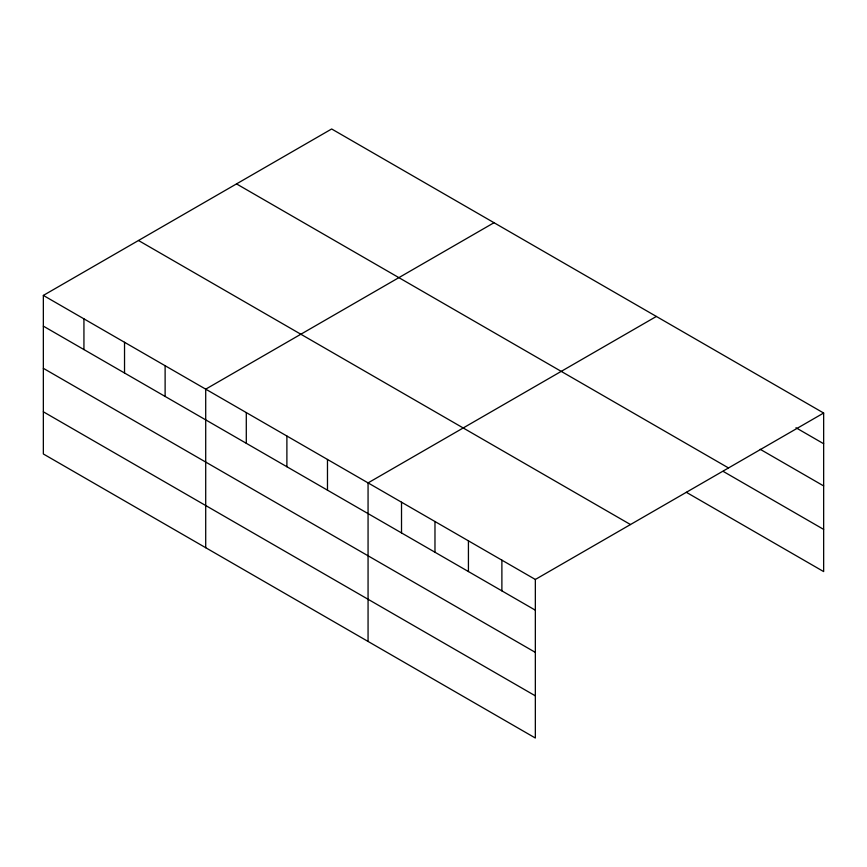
<?xml version="1.0" encoding="UTF-8"?>
<svg xmlns="http://www.w3.org/2000/svg" width="867" height="867" viewBox="0 0 867 867"><rect width="100%" height="100%" fill="white"/><g stroke="black" fill="none" stroke-linecap="round" stroke-linejoin="round"><path stroke-width="1.3" d="M686.371 492.315L823.65 571.581L823.65 413.028L331.66 128.977L43.35 295.419L43.35 453.972L535.34 738.023L535.34 579.47L43.35 295.419M494.017 222.711L205.707 389.164L205.707 547.716M656.373 316.444L368.063 482.897L368.063 641.45M535.34 579.47L823.65 413.028M795.96 427.745L823.65 443.731M760.196 449.29L823.65 485.921M236.518 183.902L728.508 467.952M723.284 471.442L823.65 529.39M138.492 240.495L630.482 524.546M43.35 326.133L535.34 610.184M43.35 368.323L535.34 652.374M43.35 411.792L535.34 695.843M501.885 560.158L501.885 590.871M468.429 540.845L468.429 571.548M434.974 521.533L434.974 552.236M401.519 502.21L401.519 532.923M327.477 459.467L327.477 490.169M286.89 436.025L286.89 466.739M246.293 412.594L246.293 443.308M165.12 365.722L165.12 396.436M124.534 342.292L124.534 373.005M83.936 318.861L83.936 349.564"/></g></svg>
